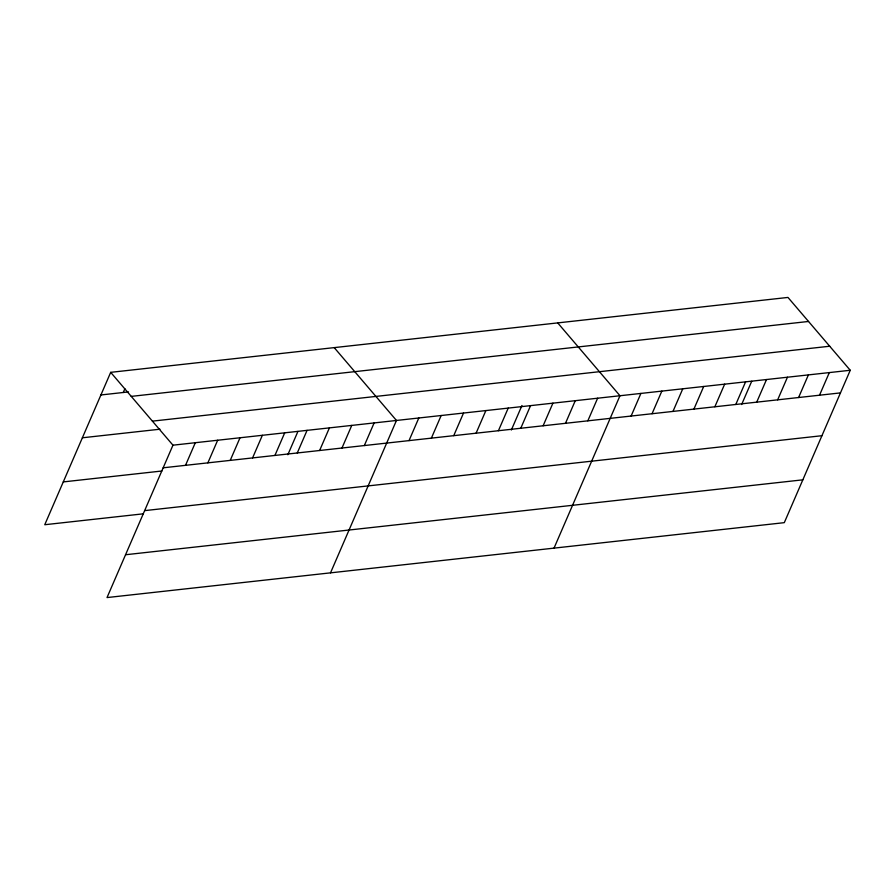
<?xml version="1.0" encoding="UTF-8"?>
<svg xmlns="http://www.w3.org/2000/svg" width="895" height="895" viewBox="0 0 895 895"><rect width="100%" height="100%" fill="white"/><g stroke="black" fill="none" stroke-linecap="round" stroke-linejoin="round"><path stroke-width="1.34" d="M850.25 370.273L172.959 445.184L107.02 597.569L784.3 522.658L850.25 370.273L787.98 297.431L110.7 372.342L44.75 524.727L143.357 513.819M123.253 392.491L124.886 388.721M185.522 465.333L195.311 442.712M207.875 462.86L217.664 440.239M230.228 460.388L240.017 437.767M252.58 457.916L262.369 435.294M274.922 455.443L284.711 432.822M287.843 454.738L297.923 431.446M297.274 452.971L307.063 430.35M319.627 450.498L329.416 427.877M341.979 448.026L351.769 425.405M364.332 445.553L374.121 422.932M330.523 572.845L396.463 420.46L334.204 347.618M409.026 440.608L418.815 417.987M431.379 438.136L441.168 415.515M453.731 435.664L463.52 413.042M476.084 433.191L485.873 410.57M498.425 430.719L508.215 408.098M511.347 430.014L521.964 405.502M520.778 428.246L530.567 405.625M543.131 425.774L552.92 403.153M565.483 423.301L575.272 400.68M587.836 420.829L597.625 398.208M554.027 548.132L619.978 395.735L557.708 322.894M631.12 416.041L640.909 393.42M652.052 413.725L661.841 391.104M672.984 411.409L682.773 388.788M693.916 409.093L703.705 386.472M714.859 406.777L724.648 384.156M735.791 404.473L745.58 381.852M741.631 404.54L751.71 381.259M756.722 402.157L766.512 379.536M777.654 399.841L787.443 377.22M798.597 397.525L808.386 374.904M819.529 395.21L829.318 372.589M100.911 394.964L128.511 391.909M131.241 396.384L808.532 321.462M152.418 421.142L829.699 346.231M82.374 437.789L159.948 429.208M163.17 467.805L840.461 392.894M63.276 481.913L161.883 471.005M144.643 510.631L821.934 435.708M125.546 554.743L802.837 479.832M110.7 372.342L172.959 445.184"/></g></svg>
